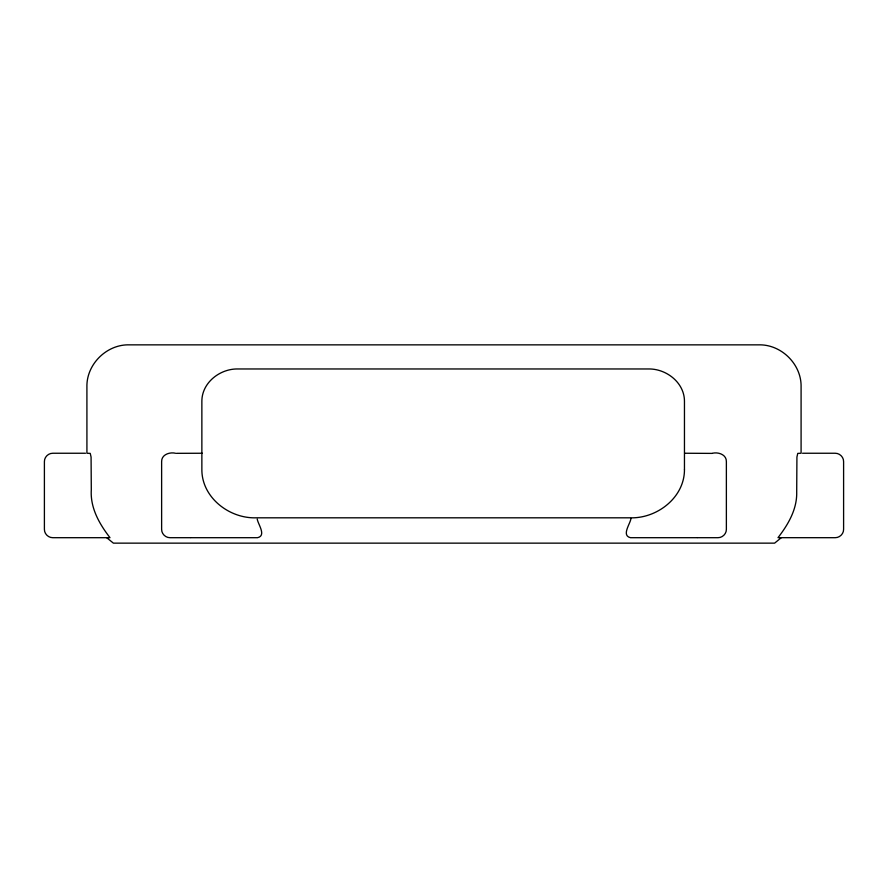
<?xml version="1.0" encoding="UTF-8"?>
<svg xmlns="http://www.w3.org/2000/svg" width="888" height="888" viewBox="0 0 888 888"><rect width="100%" height="100%" fill="white"/><g stroke="black" fill="none" stroke-linecap="round" stroke-linejoin="round"><path stroke-width="1.33" d="M630.98 518.414C630.369 523.798 621.112 535.497 630.469 537.695L697.113 537.695M781.296 537.695L774.614 543.145L113.387 543.145L106.704 537.695M176.468 453.324L202.286 453.246M85.47 453.246L52.769 453.246C48.307 453.18 44.256 457.154 44.4 461.649L44.4 529.292C44.256 533.788 48.307 537.762 52.769 537.695L110.001 537.695C99.401 524.009 90.121 507.881 91.298 489.743L91.076 457.054L90.243 453.391L86.924 453.246L86.913 386.868C86.391 364.247 106.738 344.211 129.293 344.855L758.707 344.855C781.262 344.211 801.609 364.247 801.087 386.868L801.087 453.246L797.757 453.391L796.925 457.054L796.703 491.897C797.191 509.246 788.156 524.553 777.999 537.684L835.231 537.695C839.693 537.762 843.744 533.788 843.6 529.292L843.6 461.649C843.744 457.154 839.693 453.18 835.231 453.246L802.53 453.246M175.491 453.246C169.641 451.87 161.427 454.567 161.627 461.649L161.627 529.292C161.494 533.788 165.534 537.762 170.008 537.695L190.476 537.695M684.826 453.246L712.065 453.391M712.509 453.246C718.359 451.87 726.573 454.567 726.373 461.649L726.373 529.292C726.506 533.788 722.466 537.762 717.992 537.695L697.524 537.695M190.887 537.695L257.531 537.695C266.689 535.697 257.997 524.253 257.22 519.08M684.459 469.397C684.681 497.391 657.12 518.614 630.369 517.815L255.944 517.815C229.204 518.614 201.632 497.391 201.865 469.397L201.865 401.254C201.865 382.584 220.08 368.587 237.917 368.964L648.395 368.964C666.233 368.587 684.459 382.584 684.459 401.254L684.459 469.397"/></g></svg>
